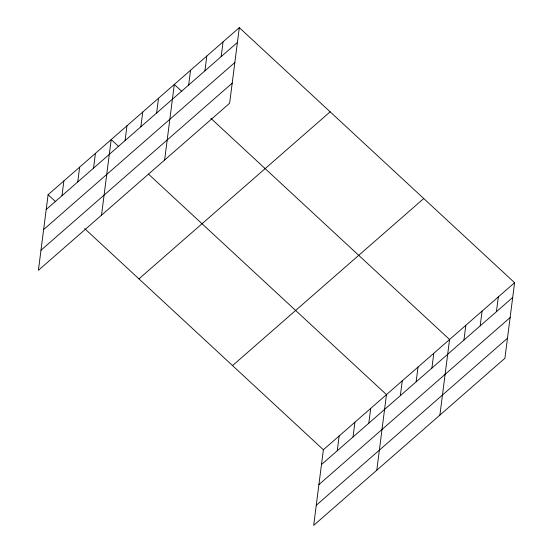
<?xml version="1.0" encoding="UTF-8"?>
<svg xmlns="http://www.w3.org/2000/svg" width="553" height="553" viewBox="0 0 553 553"><rect width="100%" height="100%" fill="white"/><g stroke="black" fill="none" stroke-linecap="round" stroke-linejoin="round"><path stroke-width="0.83" d="M239.311 27.65L48.097 194.704L38.413 270.299L229.626 103.245L239.311 27.65L514.587 282.701L504.903 358.296L313.689 525.35L323.374 449.755L514.587 282.701M61.977 195.707L63.872 180.921M77.752 181.93L79.646 167.144M93.526 168.147L95.42 153.361M101.517 215.172L111.194 139.577L118.771 146.593M125.082 140.58L126.976 125.794M140.856 126.796L142.75 112.01M156.63 113.019L158.524 98.234M164.614 160.045L174.299 84.45L181.868 91.466M188.656 85.038L190.55 70.252M204.907 70.832L206.801 56.047M221.165 56.634L223.059 41.848M337.254 450.757L339.148 435.971M353.028 436.981L354.922 422.195M368.803 423.197L370.697 408.411M376.793 470.223L386.471 394.628L148.418 174.064M400.358 395.63L402.252 380.844M416.132 381.846L418.027 367.061M431.907 368.07L433.801 353.284M439.891 415.096L449.575 339.501L210.887 118.349M463.932 340.088L465.826 325.302M480.184 325.883L482.078 311.097M496.442 311.685L498.336 296.899M46.203 209.49L237.417 42.436M43.632 229.557L234.845 62.503M40.984 250.233L232.198 83.178M138.941 278.871L330.155 111.817M232.53 365.588L423.743 198.534M321.48 464.541L512.693 297.486M318.908 484.608L510.122 317.553M316.261 505.283L507.474 338.229M48.097 194.704L55.666 201.721M84.685 228.603L323.374 449.755"/></g></svg>
